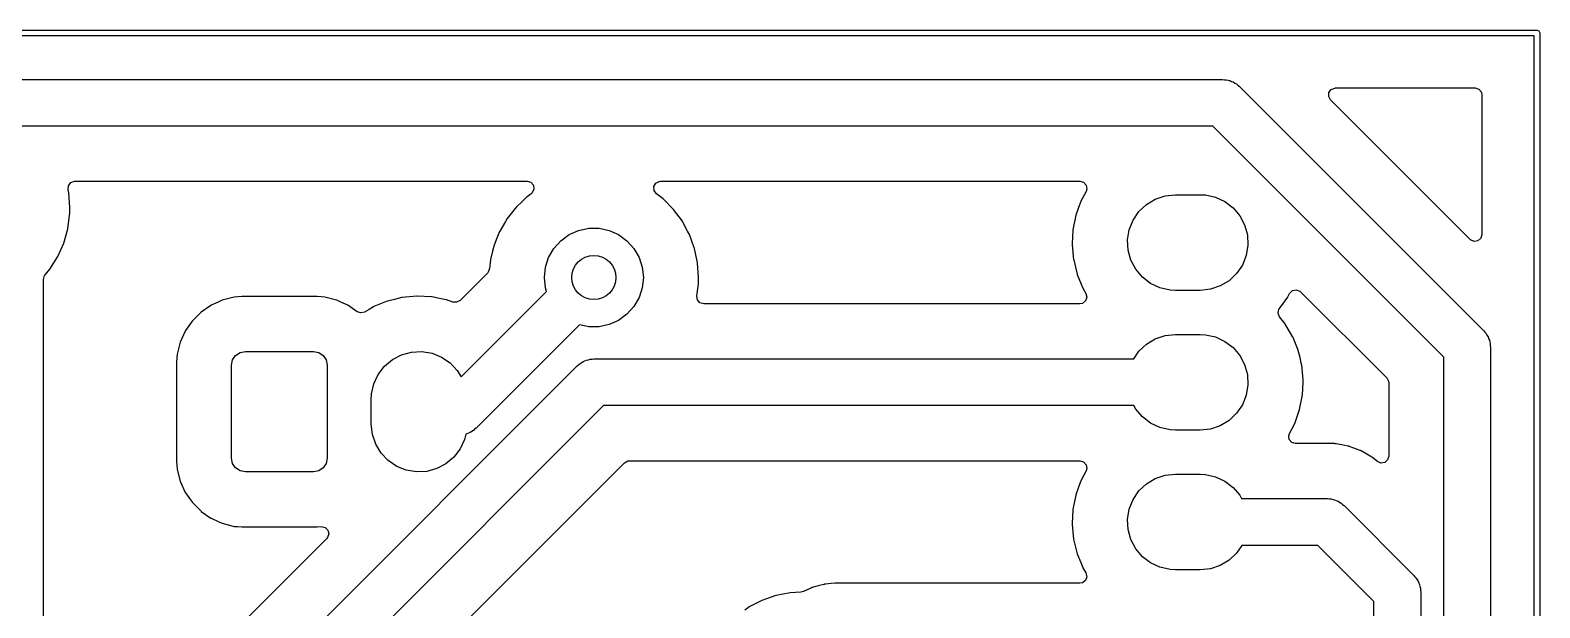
# Model space of a CAD drawing. Extents: x 86.3 to 160.1, y -151.8 to -76.2.
# Drawn here: x 132.63 to 160.07, y -86.65 to -76.15 of the extents above; entities that cross this region are included whole.
import ezdxf

# ---------------------------------------------------------------- set-up
doc = ezdxf.new("R2010")
doc.units = 0
doc.layers.add('BLACK', color=7, linetype='CONTINUOUS')

msp = doc.modelspace()

# ---------------------------------------------------------------- linework, layer by layer
at = {"layer": 'BLACK', "linetype": 'CONTINUOUS'}
for p, q in [((86.36, -76.15), (160.02, -76.15)), ((159.97, -76.25), (86.41, -76.25)), ((159.97, -151.715), (159.97, -76.25)), ((160.02, -76.15), (160.055, -76.1646)), ((160.055, -76.1646), (160.07, -76.2)), ((160.07, -76.2), (160.07, -151.765)), ((125.015, -77.045), (154.305, -77.045)), ((154.305, -77.045), (154.338, -77.0502)), ((154.338, -77.0502), (154.371, -77.0502)), ((154.371, -77.0502), (154.403, -77.0606)), ((154.403, -77.0606), (154.436, -77.0658)), ((154.436, -77.0658), (154.466, -77.081)), ((154.466, -77.081), (154.498, -77.0913)), ((154.498, -77.0913), (154.525, -77.111)), ((154.525, -77.111), (154.555, -77.1262)), ((154.555, -77.1262), (154.578, -77.1498)), ((154.578, -77.1498), (154.606, -77.1695)), ((154.606, -77.1695), (159.051, -81.6145)), ((156.233, -77.3533), (156.238, -77.2825)), ((156.267, -77.4156), (156.233, -77.3533)), ((156.238, -77.2825), (156.28, -77.2256)), ((156.28, -77.2256), (156.347, -77.2008)), ((156.347, -77.2008), (156.356, -77.2005)), ((156.356, -77.2005), (158.893, -77.2005)), ((158.893, -77.2005), (158.962, -77.2205)), ((158.962, -77.2205), (159.008, -77.2742)), ((159.008, -77.2742), (159.019, -77.3265)), ((159.019, -77.3265), (159.019, -79.8643)), ((158.804, -79.9534), (156.267, -77.4156)), ((154.129, -77.895), (125.191, -77.895)), ((158.325, -82.091), (154.129, -77.895)), ((133.319, -79.048), (133.324, -78.9772)), ((133.324, -78.9772), (133.367, -78.9205)), ((133.367, -78.9205), (133.433, -78.8958)), ((133.433, -78.8958), (133.442, -78.8955)), ((133.442, -78.8955), (141.661, -78.8955)), ((141.661, -78.8955), (141.729, -78.9155)), ((141.729, -78.9155), (141.776, -78.9692)), ((141.776, -78.9692), (141.786, -79.0394)), ((143.965, -78.9936), (144, -78.9316)), ((143.97, -79.0644), (143.965, -78.9936)), ((144, -78.9316), (144.063, -78.8981)), ((144.063, -78.8981), (144.088, -78.8955)), ((144.088, -78.8955), (151.709, -78.8955)), ((151.709, -78.8955), (151.777, -78.9155)), ((151.777, -78.9155), (151.824, -78.9692)), ((151.824, -78.9692), (151.834, -79.0394)), ((133.331, -79.1065), (133.319, -79.048)), ((133.35, -79.375), (133.331, -79.1065)), ((141.57, -79.2634), (141.466, -79.3627)), ((141.657, -79.18), (141.57, -79.2634)), ((141.66, -79.1769), (141.657, -79.18)), ((141.657, -79.18), (141.657, -79.18)), ((141.734, -79.124), (141.66, -79.1769)), ((141.756, -79.104), (141.734, -79.124)), ((141.786, -79.0394), (141.756, -79.104)), ((144.012, -79.1217), (143.97, -79.0644)), ((144.135, -79.2158), (144.012, -79.1217)), ((144.324, -79.4076), (144.135, -79.2158)), ((151.725, -79.2634), (151.685, -79.375)), ((151.726, -79.2591), (151.725, -79.2634)), ((151.725, -79.2634), (151.725, -79.2634)), ((151.821, -79.0802), (151.726, -79.2591)), ((151.834, -79.0394), (151.821, -79.0802)), ((152.919, -79.317), (153.08, -79.2202)), ((153.08, -79.2202), (153.258, -79.1603)), ((153.258, -79.1603), (153.445, -79.14)), ((153.445, -79.14), (153.895, -79.14)), ((153.895, -79.14), (153.992, -79.1454)), ((153.992, -79.1454), (154.175, -79.1864)), ((154.175, -79.1864), (154.346, -79.2658)), ((154.346, -79.2658), (154.495, -79.38)), ((133.311, -79.7614), (133.344, -79.5151)), ((133.344, -79.5151), (133.346, -79.4978)), ((133.346, -79.4978), (133.347, -79.4946)), ((133.346, -79.4978), (133.346, -79.4978)), ((133.347, -79.4946), (133.349, -79.4112)), ((133.349, -79.4112), (133.35, -79.3782)), ((133.35, -79.3782), (133.35, -79.375)), ((133.35, -79.3782), (133.35, -79.3782)), ((141.299, -79.574), (141.268, -79.628)), ((141.466, -79.3627), (141.299, -79.574)), ((144.484, -79.6241), (144.324, -79.4076)), ((151.636, -79.5151), (151.583, -79.7814)), ((151.685, -79.375), (151.636, -79.5151)), ((152.677, -79.6016), (152.782, -79.4461)), ((152.782, -79.4461), (152.919, -79.317)), ((154.495, -79.38), (154.616, -79.5235)), ((154.616, -79.5235), (154.704, -79.6897)), ((133.238, -80.0204), (133.311, -79.7614)), ((141.162, -79.8109), (141.113, -79.9325)), ((141.164, -79.8068), (141.162, -79.8109)), ((141.166, -79.8029), (141.164, -79.8068)), ((141.268, -79.628), (141.166, -79.8029)), ((141.166, -79.8029), (141.166, -79.8029)), ((142.425, -79.8656), (142.597, -79.789)), ((142.597, -79.789), (142.781, -79.7499)), ((142.781, -79.7499), (142.969, -79.7499)), ((142.969, -79.7499), (143.153, -79.789)), ((143.153, -79.789), (143.325, -79.8656)), ((144.486, -79.628), (144.484, -79.6241)), ((144.58, -79.8029), (144.486, -79.628)), ((144.612, -79.8609), (144.58, -79.8029)), ((151.583, -79.786), (151.571, -80.0245)), ((151.583, -79.7814), (151.583, -79.786)), ((151.583, -79.786), (151.583, -79.786)), ((152.576, -79.9614), (152.607, -79.776)), ((152.607, -79.776), (152.677, -79.6016)), ((154.704, -79.6897), (154.754, -79.8709)), ((133.129, -80.2666), (133.238, -80.0204)), ((141.062, -80.0605), (141.035, -80.1685)), ((141.063, -80.0562), (141.062, -80.0605)), ((141.062, -80.0605), (141.062, -80.0605)), ((141.113, -79.9325), (141.063, -80.0562)), ((142.053, -80.2789), (142.147, -80.116)), ((142.147, -80.116), (142.273, -79.9762)), ((142.273, -79.9762), (142.425, -79.8656)), ((143.325, -79.8656), (143.477, -79.9762)), ((143.477, -79.9762), (143.603, -80.116)), ((143.603, -80.116), (143.697, -80.2789)), ((144.613, -79.8651), (144.612, -79.8609)), ((144.701, -80.1041), (144.613, -79.8651)), ((144.613, -79.8651), (144.613, -79.8651)), ((144.705, -80.1134), (144.701, -80.1041)), ((144.706, -80.1178), (144.705, -80.1134)), ((144.755, -80.3486), (144.706, -80.1178)), ((151.571, -80.0245), (151.57, -80.0525)), ((151.57, -80.0525), (151.596, -80.3228)), ((152.586, -80.1491), (152.576, -79.9614)), ((154.764, -80.0586), (154.733, -80.244)), ((154.754, -79.8709), (154.764, -80.0586)), ((158.811, -79.9596), (158.804, -79.9534)), ((158.876, -79.9891), (158.811, -79.9596)), ((158.946, -79.979), (158.876, -79.9891)), ((158.999, -79.9325), (158.946, -79.979)), ((159.019, -79.8643), (158.999, -79.9325)), ((132.986, -80.4949), (133.129, -80.2666)), ((140.998, -80.3218), (140.981, -80.483)), ((141.035, -80.1685), (140.998, -80.3174)), ((140.998, -80.3174), (140.998, -80.3218)), ((140.998, -80.3218), (140.998, -80.3218)), ((141.995, -80.4579), (142.053, -80.2789)), ((143.697, -80.2789), (143.755, -80.4579)), ((144.761, -80.3765), (144.755, -80.3486)), ((144.78, -80.645), (144.761, -80.3765)), ((151.596, -80.3228), (151.597, -80.3272)), ((151.597, -80.3272), (151.597, -80.3272)), ((151.597, -80.3272), (151.629, -80.4574)), ((152.636, -80.3303), (152.586, -80.1491)), ((152.724, -80.4965), (152.636, -80.3303)), ((154.733, -80.244), (154.663, -80.4184)), ((132.87, -80.6788), (132.891, -80.6107)), ((132.891, -80.6107), (132.9, -80.5978)), ((132.9, -80.5978), (132.986, -80.4949)), ((140.945, -80.5592), (140.442, -81.0622)), ((140.954, -80.5487), (140.945, -80.5592)), ((140.981, -80.483), (140.954, -80.5487)), ((141.975, -80.645), (141.995, -80.4579)), ((141.995, -80.8321), (141.975, -80.645)), ((143.755, -80.4579), (143.775, -80.645)), ((143.775, -80.645), (143.755, -80.8321)), ((144.777, -80.7614), (144.78, -80.6482)), ((144.78, -80.6482), (144.78, -80.645)), ((144.78, -80.6482), (144.78, -80.6482)), ((151.629, -80.4574), (151.66, -80.5864)), ((151.66, -80.5864), (151.662, -80.5907)), ((151.662, -80.5907), (151.662, -80.5907)), ((151.662, -80.5907), (151.734, -80.7678)), ((152.845, -80.64), (152.724, -80.4965)), ((152.994, -80.7542), (152.845, -80.64)), ((154.558, -80.5739), (154.421, -80.703)), ((154.663, -80.4184), (154.558, -80.5739)), ((132.87, -89.4215), (132.87, -80.6788)), ((140.465, -82.4539), (142.017, -80.9017)), ((142.017, -80.9017), (141.995, -80.8321)), ((143.755, -80.8321), (143.697, -81.0111)), ((144.747, -80.9817), (144.754, -80.9344)), ((144.754, -80.9344), (144.777, -80.7646)), ((144.777, -80.7646), (144.777, -80.7614)), ((151.734, -80.7678), (151.762, -80.838)), ((151.762, -80.838), (151.764, -80.842)), ((151.764, -80.842), (151.764, -80.842)), ((151.764, -80.842), (151.819, -80.9348)), ((151.819, -80.9348), (151.836, -81.0037)), ((153.165, -80.8336), (152.994, -80.7542)), ((153.348, -80.8746), (153.165, -80.8336)), ((153.445, -80.88), (153.348, -80.8746)), ((153.895, -80.88), (153.445, -80.88)), ((154.082, -80.8597), (153.895, -80.88)), ((154.26, -80.7998), (154.082, -80.8597)), ((154.421, -80.703), (154.26, -80.7998)), ((155.489, -80.997), (155.522, -80.9344)), ((155.522, -80.9344), (155.572, -80.8834)), ((155.572, -80.8834), (155.641, -80.8672)), ((155.641, -80.8672), (155.708, -80.891)), ((155.708, -80.891), (155.723, -80.9039)), ((155.723, -80.9039), (157.288, -82.4686)), ((135.913, -81.1526), (135.739, -81.2736)), ((135.918, -81.1494), (135.913, -81.1526)), ((135.913, -81.1526), (135.913, -81.1526)), ((136.044, -81.0916), (135.918, -81.1494)), ((136.116, -81.0588), (136.044, -81.0916)), ((136.121, -81.0565), (136.116, -81.0588)), ((136.116, -81.0588), (136.116, -81.0588)), ((136.337, -81.0009), (136.121, -81.0565)), ((136.401, -80.9957), (136.337, -81.0009)), ((136.475, -80.9897), (136.401, -80.9957)), ((136.478, -80.9895), (136.475, -80.9897)), ((136.475, -80.9897), (136.475, -80.9897)), ((137.842, -80.9895), (136.478, -80.9895)), ((137.845, -80.9897), (137.842, -80.9895)), ((137.919, -80.9957), (137.845, -80.9897)), ((137.845, -80.9897), (137.845, -80.9897)), ((137.983, -81.0009), (137.919, -80.9957)), ((138.199, -81.0565), (137.983, -81.0009)), ((138.204, -81.0588), (138.199, -81.0565)), ((138.276, -81.0916), (138.204, -81.0588)), ((138.204, -81.0588), (138.204, -81.0588)), ((138.402, -81.1494), (138.276, -81.0916)), ((138.573, -81.2679), (138.402, -81.1494)), ((138.868, -81.1795), (138.789, -81.2259)), ((138.872, -81.1772), (138.868, -81.1795)), ((138.868, -81.1795), (138.868, -81.1795)), ((138.876, -81.1755), (138.872, -81.1772)), ((139.119, -81.077), (138.876, -81.1755)), ((138.876, -81.1755), (138.876, -81.1755)), ((139.124, -81.0753), (139.119, -81.077)), ((139.119, -81.077), (139.119, -81.077)), ((139.253, -81.0437), (139.124, -81.0753)), ((139.383, -81.0118), (139.253, -81.0437)), ((139.387, -81.0108), (139.383, -81.0118)), ((139.383, -81.0118), (139.383, -81.0118)), ((139.657, -80.985), (139.387, -81.0108)), ((139.662, -80.9852), (139.657, -80.985)), ((139.924, -80.9982), (139.662, -80.9852)), ((139.662, -80.9852), (139.662, -80.9852)), ((139.929, -80.9985), (139.924, -80.9982)), ((139.924, -80.9982), (139.924, -80.9982)), ((139.933, -80.9994), (139.929, -80.9985)), ((140.096, -81.0314), (139.933, -80.9994)), ((139.933, -80.9994), (139.933, -80.9994)), ((140.195, -81.051), (140.096, -81.0314)), ((140.199, -81.0525), (140.195, -81.051)), ((140.311, -81.0919), (140.199, -81.0525)), ((140.199, -81.0525), (140.199, -81.0525)), ((140.38, -81.0962), (140.311, -81.0919)), ((140.442, -81.0622), (140.38, -81.0962)), ((143.603, -81.174), (143.477, -81.3138)), ((143.697, -81.0111), (143.603, -81.174)), ((144.758, -81.0508), (144.747, -80.9817)), ((144.804, -81.1045), (144.758, -81.0508)), ((144.872, -81.1245), (144.804, -81.1045)), ((151.71, -81.1245), (144.872, -81.1245)), ((151.758, -81.1152), (151.71, -81.1245)), ((151.813, -81.071), (151.758, -81.1152)), ((151.836, -81.0037), (151.813, -81.071)), ((155.326, -81.2259), (155.336, -81.2086)), ((155.336, -81.2086), (155.487, -81.0011)), ((155.487, -81.0011), (155.489, -80.9971)), ((155.489, -80.9971), (155.489, -80.997)), ((135.574, -81.4392), (135.454, -81.6109)), ((135.577, -81.4346), (135.574, -81.4392)), ((135.574, -81.4392), (135.574, -81.4392)), ((135.735, -81.2768), (135.577, -81.4346)), ((135.739, -81.2736), (135.735, -81.2768)), ((135.739, -81.2736), (135.739, -81.2736)), ((138.639, -81.2903), (138.573, -81.2679)), ((138.708, -81.2731), (138.639, -81.2903)), ((138.789, -81.2259), (138.708, -81.2731)), ((143.325, -81.4244), (143.153, -81.501)), ((143.477, -81.3138), (143.325, -81.4244)), ((155.313, -81.2957), (155.326, -81.2259)), ((155.34, -81.3614), (155.313, -81.2957)), ((155.441, -81.4877), (155.34, -81.3614)), ((155.443, -81.4916), (155.441, -81.4877)), ((155.576, -81.718), (155.443, -81.4916)), ((155.443, -81.4916), (155.443, -81.4916)), ((135.449, -81.6179), (135.356, -81.8209)), ((135.454, -81.6109), (135.449, -81.6179)), ((142.616, -81.505), (140.736, -83.3855)), ((142.781, -81.5401), (142.616, -81.505)), ((142.969, -81.5401), (142.781, -81.5401)), ((143.153, -81.501), (142.969, -81.5401)), ((152.919, -81.857), (153.08, -81.7602)), ((153.08, -81.7602), (153.258, -81.7003)), ((153.258, -81.7003), (153.445, -81.68)), ((153.445, -81.68), (153.895, -81.68)), ((153.895, -81.68), (153.992, -81.6854)), ((153.992, -81.6854), (154.175, -81.7264)), ((154.175, -81.7264), (154.346, -81.8058)), ((155.578, -81.722), (155.576, -81.718)), ((155.576, -81.718), (155.576, -81.718)), ((155.58, -81.7262), (155.578, -81.722)), ((155.678, -81.9693), (155.58, -81.7262)), ((155.58, -81.7262), (155.58, -81.7262)), ((159.051, -81.6145), (159.07, -81.6415)), ((159.07, -81.6415), (159.094, -81.6652)), ((159.094, -81.6652), (159.109, -81.695)), ((159.109, -81.695), (159.129, -81.7221)), ((159.129, -81.7221), (159.139, -81.7539)), ((159.139, -81.7539), (159.154, -81.7837)), ((135.301, -82.0371), (135.29, -82.1779)), ((135.356, -81.8209), (135.301, -82.0371)), ((136.363, -82.0632), (136.444, -82.009)), ((136.444, -82.009), (136.54, -81.99)), ((136.54, -81.99), (137.78, -81.99)), ((137.78, -81.99), (137.876, -82.009)), ((137.876, -82.009), (137.957, -82.0632)), ((139.38, -82.0511), (139.561, -82.0012)), ((139.561, -82.0012), (139.749, -81.9914)), ((139.749, -81.9914), (139.934, -82.022)), ((139.934, -82.022), (140.108, -82.0918)), ((152.688, -82.125), (152.782, -81.9861)), ((152.782, -81.9861), (152.919, -81.857)), ((154.346, -81.8058), (154.495, -81.92)), ((154.495, -81.92), (154.616, -82.0635)), ((155.68, -81.9736), (155.678, -81.9693)), ((155.711, -82.1026), (155.68, -81.9736)), ((159.154, -81.7837), (159.159, -81.8167)), ((159.159, -81.8167), (159.17, -81.8485)), ((159.17, -81.8485), (159.17, -81.882)), ((159.17, -81.882), (159.175, -81.915)), ((159.175, -81.915), (159.175, -107.95)), ((128.604, -96.2195), (142.574, -82.2495)), ((135.29, -82.1779), (135.29, -83.9921)), ((136.29, -82.24), (136.309, -82.1443)), ((136.29, -83.93), (136.29, -82.24)), ((136.309, -82.1443), (136.363, -82.0632)), ((137.957, -82.0632), (138.011, -82.1443)), ((138.011, -82.1443), (138.03, -82.24)), ((138.03, -82.24), (138.03, -83.93)), ((138.956, -82.4093), (139.07, -82.26)), ((139.07, -82.26), (139.214, -82.1387)), ((139.214, -82.1387), (139.38, -82.0511)), ((140.108, -82.0918), (140.264, -82.1975)), ((140.264, -82.1975), (140.393, -82.334)), ((142.574, -82.2495), (142.602, -82.2298)), ((142.602, -82.2298), (142.625, -82.2062)), ((142.625, -82.2062), (142.655, -82.191)), ((142.655, -82.191), (142.682, -82.1713)), ((142.682, -82.1713), (142.714, -82.161)), ((142.714, -82.161), (142.744, -82.1458)), ((142.744, -82.1458), (142.777, -82.1406)), ((142.777, -82.1406), (142.809, -82.1302)), ((142.809, -82.1302), (142.842, -82.1302)), ((142.842, -82.1302), (142.875, -82.125)), ((142.875, -82.125), (152.688, -82.125)), ((154.616, -82.0635), (154.704, -82.2297)), ((154.704, -82.2297), (154.754, -82.4109)), ((155.735, -82.2011), (155.711, -82.1026)), ((155.744, -82.2372), (155.735, -82.2011)), ((155.77, -82.5074), (155.744, -82.2372)), ((158.325, -107.774), (158.325, -82.091)), ((138.835, -82.763), (138.876, -82.5796)), ((138.876, -82.5796), (138.956, -82.4093)), ((140.393, -82.334), (140.465, -82.4539)), ((154.754, -82.4109), (154.764, -82.5986)), ((155.757, -82.7786), (155.768, -82.5452)), ((155.768, -82.5452), (155.77, -82.512)), ((155.77, -82.512), (155.77, -82.5074)), ((155.77, -82.512), (155.77, -82.512)), ((157.288, -82.4686), (157.322, -82.5309)), ((157.322, -82.5309), (157.325, -82.5577)), ((157.325, -82.5577), (157.325, -83.894)), ((138.83, -82.86), (138.835, -82.763)), ((138.83, -83.31), (138.83, -82.86)), ((154.733, -82.784), (154.663, -82.9584)), ((154.764, -82.5986), (154.733, -82.784)), ((155.704, -83.0449), (155.757, -82.7786)), ((143.051, -82.975), (129.33, -96.696)), ((152.691, -82.975), (143.051, -82.975)), ((152.724, -83.0365), (152.691, -82.975)), ((152.845, -83.18), (152.724, -83.0365)), ((154.558, -83.1139), (154.421, -83.243)), ((154.663, -82.9584), (154.558, -83.1139)), ((155.614, -83.3009), (155.704, -83.0449)), ((138.85, -83.4968), (138.83, -83.31)), ((140.708, -83.4052), (140.685, -83.4288)), ((140.736, -83.3855), (140.708, -83.4052)), ((152.994, -83.2942), (152.845, -83.18)), ((153.165, -83.3736), (152.994, -83.2942)), ((153.348, -83.4146), (153.165, -83.3736)), ((153.445, -83.42), (153.348, -83.4146)), ((153.895, -83.42), (153.445, -83.42)), ((154.082, -83.3997), (153.895, -83.42)), ((154.26, -83.3398), (154.082, -83.3997)), ((154.421, -83.243), (154.26, -83.3398)), ((155.519, -83.4798), (155.614, -83.3009)), ((138.91, -83.6749), (138.85, -83.4968)), ((139.007, -83.836), (138.91, -83.6749)), ((140.524, -83.5904), (140.444, -83.7607)), ((140.545, -83.4925), (140.524, -83.5904)), ((140.566, -83.4892), (140.545, -83.4925)), ((140.596, -83.474), (140.566, -83.4892)), ((140.628, -83.4637), (140.596, -83.474)), ((140.655, -83.444), (140.628, -83.4637)), ((140.685, -83.4288), (140.655, -83.444)), ((155.506, -83.5206), (155.519, -83.4798)), ((155.516, -83.5908), (155.506, -83.5206)), ((155.563, -83.6445), (155.516, -83.5908)), ((155.631, -83.6645), (155.563, -83.6445)), ((156.097, -83.6645), (155.631, -83.6645)), ((156.115, -83.6632), (156.097, -83.6645)), ((156.116, -83.663), (156.115, -83.6632)), ((156.117, -83.6628), (156.116, -83.663)), ((156.123, -83.662), (156.117, -83.6628)), ((156.117, -83.6628), (156.117, -83.6628)), ((156.224, -83.6644), (156.123, -83.662)), ((156.227, -83.6645), (156.224, -83.6644)), ((156.23, -83.6645), (156.227, -83.6645)), ((156.319, -83.6645), (156.23, -83.6645)), ((156.321, -83.6646), (156.319, -83.6645)), ((156.34, -83.6655), (156.321, -83.6646)), ((156.321, -83.6646), (156.321, -83.6646)), ((156.345, -83.6657), (156.34, -83.6655)), ((156.34, -83.6655), (156.34, -83.6655)), ((156.349, -83.6664), (156.345, -83.6657)), ((156.353, -83.6669), (156.349, -83.6664)), ((156.354, -83.6667), (156.353, -83.6665)), ((156.353, -83.6665), (156.353, -83.6669)), ((156.354, -83.667), (156.354, -83.6667)), ((156.359, -83.6676), (156.354, -83.667)), ((156.365, -83.6677), (156.359, -83.6676)), ((156.37, -83.6687), (156.365, -83.6677)), ((156.473, -83.6888), (156.37, -83.6687)), ((156.37, -83.6687), (156.37, -83.6687)), ((156.474, -83.6891), (156.473, -83.6888)), ((156.583, -83.7087), (156.474, -83.6891)), ((136.309, -84.0257), (136.29, -83.93)), ((138.03, -83.93), (138.011, -84.0257)), ((139.136, -83.9725), (139.007, -83.836)), ((140.33, -83.91), (140.186, -84.0313)), ((140.444, -83.7607), (140.33, -83.91)), ((156.588, -83.7106), (156.583, -83.7087)), ((156.592, -83.7118), (156.588, -83.7106)), ((156.597, -83.7131), (156.592, -83.7118)), ((156.602, -83.7141), (156.597, -83.7131)), ((156.607, -83.716), (156.602, -83.7141)), ((156.705, -83.7531), (156.607, -83.716)), ((156.707, -83.7537), (156.705, -83.7531)), ((156.805, -83.7895), (156.707, -83.7537)), ((156.81, -83.7913), (156.805, -83.7895)), ((156.815, -83.7939), (156.81, -83.7913)), ((156.819, -83.7958), (156.815, -83.7939)), ((156.823, -83.7979), (156.819, -83.7958)), ((156.828, -83.7998), (156.823, -83.7979)), ((156.833, -83.8025), (156.828, -83.7998)), ((156.923, -83.8556), (156.833, -83.8025)), ((156.925, -83.8565), (156.923, -83.8556)), ((157.016, -83.9083), (156.925, -83.8565)), ((157.02, -83.911), (157.016, -83.9083)), ((157.016, -83.9083), (157.016, -83.9083)), ((157.024, -83.9143), (157.02, -83.911)), ((157.028, -83.917), (157.024, -83.9143)), ((157.032, -83.9197), (157.028, -83.917)), ((157.037, -83.9224), (157.032, -83.9197)), ((157.117, -83.9903), (157.037, -83.9224)), ((157.304, -83.9621), (157.251, -84.0086)), ((157.325, -83.894), (157.304, -83.9621)), ((135.29, -83.9921), (135.29, -83.9947)), ((135.29, -83.9947), (135.29, -83.9947)), ((135.29, -83.9947), (135.294, -84.0492)), ((135.294, -84.0492), (135.301, -84.1329)), ((135.301, -84.1329), (135.356, -84.3491)), ((136.363, -84.1068), (136.309, -84.0257)), ((136.444, -84.161), (136.363, -84.1068)), ((136.54, -84.18), (136.444, -84.161)), ((137.78, -84.18), (136.54, -84.18)), ((137.876, -84.161), (137.78, -84.18)), ((137.957, -84.1068), (137.876, -84.161)), ((138.011, -84.0257), (137.957, -84.1068)), ((138.912, -88.5294), (143.429, -84.0124)), ((139.292, -84.0782), (139.136, -83.9725)), ((139.466, -84.148), (139.292, -84.0782)), ((139.651, -84.1786), (139.466, -84.148)), ((139.839, -84.1688), (139.651, -84.1786)), ((140.02, -84.1189), (139.839, -84.1688)), ((140.186, -84.0313), (140.02, -84.1189)), ((143.429, -84.0124), (143.491, -83.9784)), ((143.491, -83.9784), (143.518, -83.9755)), ((143.518, -83.9755), (151.709, -83.9755)), ((151.709, -83.9755), (151.777, -83.9955)), ((151.821, -84.1602), (151.726, -84.3391)), ((151.777, -83.9955), (151.824, -84.0492)), ((151.834, -84.1194), (151.821, -84.1602)), ((151.824, -84.0492), (151.834, -84.1194)), ((153.08, -84.3002), (153.258, -84.2403)), ((153.258, -84.2403), (153.445, -84.22)), ((153.445, -84.22), (153.895, -84.22)), ((153.895, -84.22), (153.992, -84.2254)), ((153.992, -84.2254), (154.175, -84.2664)), ((157.181, -84.0187), (157.117, -83.9903)), ((157.251, -84.0086), (157.181, -84.0187)), ((135.356, -84.3491), (135.449, -84.5521)), ((151.678, -84.4765), (151.636, -84.5951)), ((151.725, -84.3434), (151.678, -84.4765)), ((151.726, -84.3391), (151.725, -84.3434)), ((151.725, -84.3434), (151.725, -84.3434)), ((152.782, -84.5261), (152.919, -84.397)), ((152.919, -84.397), (153.08, -84.3002)), ((154.175, -84.2664), (154.346, -84.3458)), ((154.346, -84.3458), (154.495, -84.46)), ((154.495, -84.46), (154.616, -84.6035)), ((135.449, -84.5521), (135.453, -84.5567)), ((135.453, -84.5567), (135.453, -84.5567)), ((135.453, -84.5567), (135.544, -84.688)), ((135.544, -84.688), (135.577, -84.7354)), ((135.577, -84.7354), (135.735, -84.8932)), ((151.635, -84.5996), (151.595, -84.8043)), ((151.636, -84.5951), (151.635, -84.5996)), ((152.607, -84.856), (152.677, -84.6816)), ((152.677, -84.6816), (152.782, -84.5261)), ((154.616, -84.6035), (154.649, -84.665)), ((154.649, -84.665), (156.21, -84.665)), ((156.21, -84.665), (156.243, -84.6702)), ((156.243, -84.6702), (156.276, -84.6702)), ((156.276, -84.6702), (156.308, -84.6806)), ((156.308, -84.6806), (156.341, -84.6858)), ((156.341, -84.6858), (156.371, -84.701)), ((156.371, -84.701), (156.403, -84.7113)), ((156.403, -84.7113), (156.43, -84.731)), ((156.43, -84.731), (156.46, -84.7462)), ((156.46, -84.7462), (156.483, -84.7698)), ((156.483, -84.7698), (156.511, -84.7895)), ((156.511, -84.7895), (157.781, -86.0595)), ((135.735, -84.8932), (135.739, -84.8964)), ((135.739, -84.8964), (135.739, -84.8964)), ((135.739, -84.8964), (135.913, -85.0174)), ((135.913, -85.0174), (135.918, -85.0206)), ((135.918, -85.0206), (136.044, -85.0784)), ((151.583, -84.866), (151.571, -85.1175)), ((151.595, -84.8043), (151.583, -84.8614)), ((151.583, -84.8614), (151.583, -84.866)), ((151.583, -84.866), (151.583, -84.866)), ((152.576, -85.0414), (152.607, -84.856)), ((152.586, -85.2291), (152.576, -85.0414)), ((136.044, -85.0784), (136.116, -85.1112)), ((136.116, -85.1112), (136.116, -85.1112)), ((136.116, -85.1112), (136.121, -85.1135)), ((136.121, -85.1135), (136.337, -85.1691)), ((136.337, -85.1691), (136.399, -85.1741)), ((136.399, -85.1741), (136.475, -85.1803)), ((136.475, -85.1803), (136.475, -85.1803)), ((136.475, -85.1803), (136.478, -85.1805)), ((136.478, -85.1805), (137.842, -85.1805)), ((137.842, -85.1805), (137.845, -85.1803)), ((137.845, -85.1803), (137.921, -85.1741)), ((137.845, -85.1803), (137.845, -85.1803)), ((137.921, -85.1741), (137.99, -85.1885)), ((137.99, -85.1885), (138.041, -85.2382)), ((138.057, -85.3074), (138.033, -85.3742)), ((138.041, -85.2382), (138.057, -85.3074)), ((151.571, -85.1175), (151.57, -85.1325)), ((151.57, -85.1325), (151.596, -85.4028)), ((152.636, -85.4103), (152.586, -85.2291)), ((138.02, -85.3888), (127.936, -95.4729)), ((138.033, -85.3742), (138.02, -85.3888)), ((151.596, -85.4028), (151.66, -85.6664)), ((152.724, -85.5765), (152.636, -85.4103)), ((152.845, -85.72), (152.724, -85.5765)), ((154.652, -85.515), (154.558, -85.6539)), ((156.034, -85.515), (154.652, -85.515)), ((157.055, -86.536), (156.034, -85.515)), ((151.66, -85.6664), (151.662, -85.6707)), ((151.662, -85.6707), (151.662, -85.6707)), ((151.662, -85.6707), (151.726, -85.8278)), ((151.726, -85.8278), (151.762, -85.918)), ((152.994, -85.8342), (152.845, -85.72)), ((153.165, -85.9136), (152.994, -85.8342)), ((154.26, -85.8798), (154.082, -85.9397)), ((154.421, -85.783), (154.26, -85.8798)), ((154.558, -85.6539), (154.421, -85.783)), ((151.813, -86.151), (151.758, -86.1952)), ((151.762, -85.918), (151.764, -85.922)), ((151.764, -85.922), (151.764, -85.922)), ((151.764, -85.922), (151.819, -86.0148)), ((151.836, -86.0837), (151.813, -86.151)), ((151.819, -86.0148), (151.836, -86.0837)), ((153.348, -85.9546), (153.165, -85.9136)), ((153.445, -85.96), (153.348, -85.9546)), ((153.895, -85.96), (153.445, -85.96)), ((154.082, -85.9397), (153.895, -85.96)), ((157.781, -86.0595), (157.8, -86.0865)), ((157.8, -86.0865), (157.824, -86.1102)), ((157.824, -86.1102), (157.839, -86.14)), ((157.839, -86.14), (157.859, -86.1671)), ((146.182, -86.4272), (145.928, -86.5164)), ((146.187, -86.4263), (146.182, -86.4272)), ((146.317, -86.4004), (146.187, -86.4263)), ((146.187, -86.4263), (146.187, -86.4263)), ((146.446, -86.3747), (146.317, -86.4004)), ((146.541, -86.3694), (146.446, -86.3747)), ((146.639, -86.3641), (146.541, -86.3694)), ((146.684, -86.3531), (146.639, -86.3641)), ((146.709, -86.3418), (146.684, -86.3531)), ((146.725, -86.3347), (146.709, -86.3418)), ((146.726, -86.334), (146.725, -86.3347)), ((146.821, -86.2896), (146.726, -86.334)), ((146.826, -86.2873), (146.821, -86.2896)), ((146.821, -86.2896), (146.821, -86.2896)), ((146.831, -86.2859), (146.826, -86.2873)), ((146.835, -86.2843), (146.831, -86.2859)), ((146.84, -86.2828), (146.835, -86.2843)), ((146.845, -86.2806), (146.84, -86.2828)), ((146.912, -86.263), (146.845, -86.2806)), ((146.951, -86.2529), (146.912, -86.263)), ((146.953, -86.2524), (146.951, -86.2529)), ((147.054, -86.2247), (146.953, -86.2524)), ((147.059, -86.2233), (147.054, -86.2247)), ((147.054, -86.2247), (147.054, -86.2247)), ((147.065, -86.2228), (147.059, -86.2233)), ((147.069, -86.2219), (147.065, -86.2228)), ((147.074, -86.2211), (147.069, -86.2219)), ((147.079, -86.2198), (147.074, -86.2211)), ((147.084, -86.2193), (147.079, -86.2198)), ((147.189, -86.2105), (147.084, -86.2193)), ((147.084, -86.2193), (147.084, -86.2193)), ((147.19, -86.2103), (147.189, -86.2105)), ((147.254, -86.204), (147.19, -86.2103)), ((147.3, -86.1995), (147.254, -86.204)), ((147.305, -86.1999), (147.3, -86.1995)), ((147.366, -86.2042), (147.305, -86.1999)), ((147.305, -86.1999), (147.305, -86.1999)), ((147.375, -86.2045), (147.366, -86.2042)), ((151.71, -86.2045), (147.375, -86.2045)), ((151.758, -86.1952), (151.71, -86.2045)), ((157.859, -86.1671), (157.869, -86.1989)), ((157.869, -86.1989), (157.884, -86.2287)), ((157.884, -86.2287), (157.889, -86.2617)), ((157.889, -86.2617), (157.9, -86.2935)), ((157.9, -86.2935), (157.9, -86.327)), ((157.9, -86.327), (157.905, -86.36)), ((157.905, -86.36), (157.905, -104.775)), ((145.686, -86.643), (145.618, -86.6918)), ((145.689, -86.6404), (145.686, -86.643)), ((145.686, -86.643), (145.686, -86.643)), ((145.928, -86.5164), (145.689, -86.6404)), ((157.055, -104.599), (157.055, -86.536))]:
    msp.add_line(p, q, dxfattribs=at)
at = {"layer": 'BLACK'}
msp.add_circle((142.875, -80.645), 0.4, dxfattribs=at)

doc.saveas('drawing.dxf')
